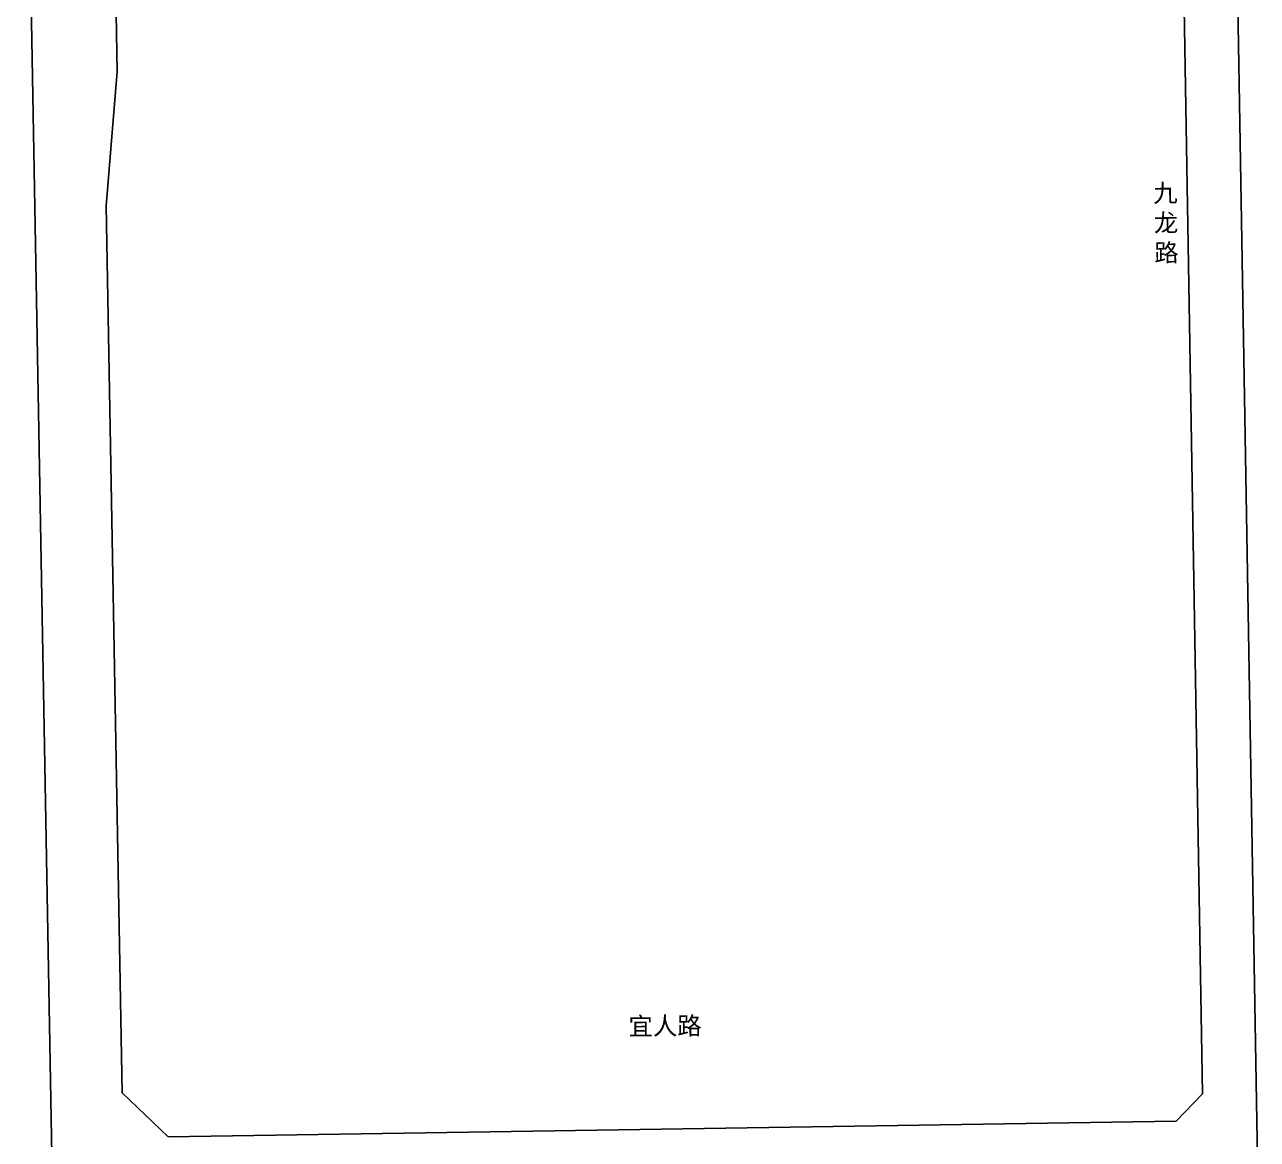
# Model space of a CAD drawing. Extents: x 529262 to 576451, y 2694391 to 2717535.
# Drawn here: x 565180.9 to 565456.6, y 2709869.2 to 2710118.5 of the extents above; entities that cross this region are included whole.
import ezdxf
from ezdxf.enums import TextEntityAlignment as Align
from ezdxf.xclip import XClip

# ---------------------------------------------------------------- set-up
doc = ezdxf.new("R2010")
doc.units = 0
doc.header["$XCLIPFRAME"] = 0
for name, color, linetype in [('PP-COM', 7, 'Continuous'), ('RD-中线', 40, 'Continuous'), ('RD-红线', 7, 'Continuous'), ('RD-路名', 7, 'Continuous')]:
    doc.layers.add(name, color=color, linetype=linetype)
doc.styles.add('黑体', font='simhei.ttf')

# ---------------------------------------------------------------- blocks, each defined once
blk = doc.blocks.new('A$C19FD0107')
at = {"layer": 'RD-中线', "color": 8, "linetype": 'Continuous', "flags": 128}
blk.add_lwpolyline([(-5546.22, 15817.81, 0.024917), (-5546.87, 15797.9), (-5541.36, 15473.92)], format="xyb", dxfattribs=at)
at = {"layer": 'RD-中线', "color": 8, "flags": 128}
blk.add_lwpolyline([(-5762.64, 14682.49), (-5762.64, 14832.98, 0.093166), (-5776.29, 14905.6), (-5791.17, 14943.77, -0.089115), (-5804.79, 15013.17), (-5808.36, 15235.17, -0.006763), (-5808.37, 15237.88), (-5807.76, 15293.23, 0.007241), (-5807.77, 15296.13), (-5817.04, 15811.91)], format="xyb", dxfattribs=at)
at = {"layer": 'RD-红线', "color": 8}
for points in [[(-5798.8, 15687.42), (-5796.34, 15717.47), (-5797.27, 15769.33), (-5797.31, 15771.19), (-5797.32, 15771.64)], [(-5795.23, 15488.97), (-5798.8, 15687.42)], [(-5784.98, 15479.15), (-5795.23, 15488.97)], [(-5559.52, 15482.64), (-5784.98, 15479.15)]]:
    blk.add_lwpolyline(points, dxfattribs=at)
at = {"layer": 'RD-红线', "color": 8, "linetype": 'Continuous', "flags": 128}
blk.add_lwpolyline([(-5558.28, 15762.64), (-5553.61, 15488.74)], dxfattribs=at)
at = {"layer": 'RD-红线', "color": 8}
blk.add_lwpolyline([(-5559.52, 15482.64), (-5553.61, 15488.74, 0.414666)], format="xyb", dxfattribs=at)

msp = doc.modelspace()

# ---------------------------------------------------------------- block references
at = {"layer": 'PP-COM'}
ref = msp.add_blockref('A$C19FD0107', (570997.993, 2694390.603), dxfattribs=at)
XClip(ref).set_block_clipping_path([(-9366.4383134884, 14428.6043910822), (-3328.4480743363, 17452.7484863754)])

# ---------------------------------------------------------------- texts
at = {"layer": 'RD-路名', "color": 7, "style": '黑体'}
msp.add_text('   宜人路', height=4, rotation=0.38445, dxfattribs=at).set_placement((565320.082, 2709894.623), align=Align.MIDDLE)
at = {"layer": 'RD-路名', "color": 7, "insert": (565433.306, 2710082.825), "char_height": 4, "width": 50.99419, "attachment_point": 1, "rotation": 1.01729, "style": '黑体'}
msp.add_mtext('九\\P龙\\P路', dxfattribs=at)

doc.saveas('drawing.dxf')
